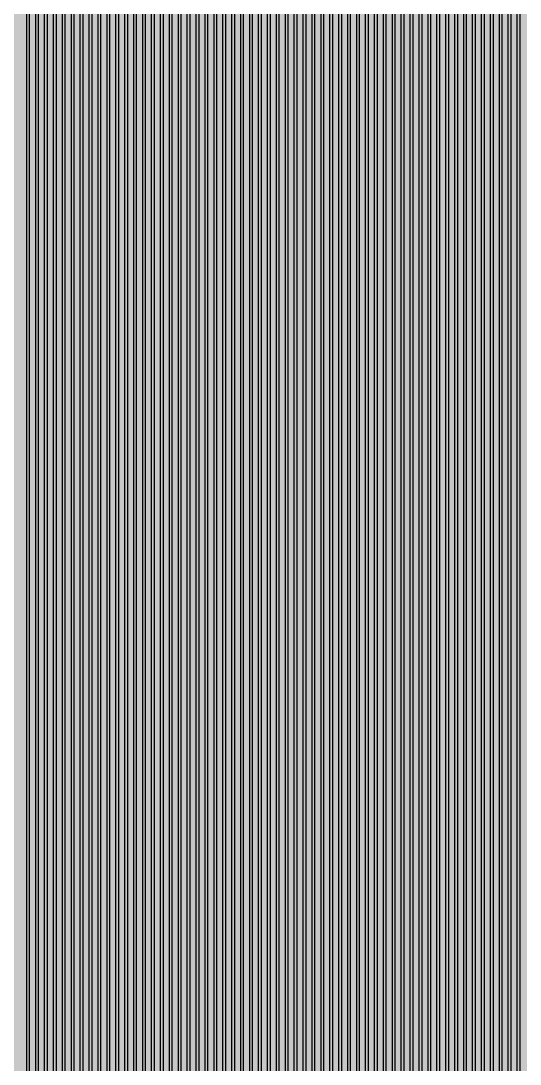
# Model space of a CAD drawing. Header units: metres. Extents: x -7231 to 10969, y -37556 to 1873.
# Drawn here: x 3400 to 3792, y -3039 to -2220 of the extents above; entities that cross this region are included whole.
import ezdxf

# ---------------------------------------------------------------- set-up
doc = ezdxf.new("R2010")
doc.units = ezdxf.units.M
doc.layers.add('Metal1', color=4, linetype='CONTINUOUS')
doc.layers.add('Polyimide', color=7, linetype='CONTINUOUS')

msp = doc.modelspace()

# ---------------------------------------------------------------- hatches: boundary and pattern name
at = {"layer": 'Polyimide'}
msp.add_hatch(color=7, dxfattribs=at).paths.add_polyline_path([(4065.69, -468), (4066.67, -501.99), (4068.51, -535.99), (4071.41, -569.99), (4075.54, -603.99), (4081.04, -637.99), (4088.01, -671.99), (4096.52, -705.98), (4106.62, -739.98), (4118.33, -773.98), (4131.63, -807.98), (4146.49, -841.98), (4162.87, -875.98), (4180.68, -909.97), (4199.83, -943.97), (4220.22, -977.97), (4241.73, -1011.97), (4264.21, -1045.97), (4287.52, -1079.96), (4311.51, -1113.96), (4336.01, -1147.96), (4360.86, -1181.96), (4385.88, -1215.96), (4410.89, -1249.96), (4435.74, -1283.95), (4460.24, -1317.95), (4484.23, -1351.95), (4507.54, -1385.95), (4530.02, -1419.95), (4551.53, -1453.94), (4571.92, -1487.94), (4591.07, -1521.94), (4608.88, -1555.94), (4625.26, -1589.94), (4640.12, -1623.94), (4653.42, -1657.93), (4665.13, -1691.93), (4675.23, -1725.93), (4683.74, -1759.93), (4690.71, -1793.93), (4696.21, -1827.93), (4700.34, -1861.92), (4703.24, -1895.92), (4705.08, -1929.92), (4706.06, -1963.92), (4706.44, -1997.92), (4706.5, -2031.91), (4706.5, -4793.02), (4709.95, -4838.39), (4720.22, -4882.71), (4737.08, -4924.98), (4760.13, -4964.2), (4788.85, -4999.49), (4822.58, -5030.03), (4860.53, -5055.12), (4901.85, -5074.18), (4901.85, -5074.18), (4970.68, -5105.23), (5034.7, -5145.26), (5092.76, -5193.54), (5143.8, -5249.19), (5186.89, -5311.2), (5221.24, -5378.44), (5246.23, -5449.69), (5261.41, -5523.66), (5266.5, -5599), (5261.41, -5674.34), (5246.23, -5748.31), (5221.24, -5819.56), (5186.89, -5886.8), (5143.8, -5948.81), (5092.76, -6004.46), (5034.7, -6052.74), (4970.68, -6092.77), (4901.85, -6123.82), (4860.53, -6142.88), (4822.58, -6167.97), (4788.85, -6198.51), (4760.13, -6233.8), (4737.08, -6273.02), (4720.22, -6315.29), (4709.95, -6359.61), (4706.5, -6404.98), (4706.5, -9221.52), (4709.95, -9266.88), (4720.22, -9311.21), (4737.08, -9353.47), (4760.13, -9392.7), (4788.85, -9427.98), (4822.58, -9458.52), (4860.53, -9483.61), (4901.85, -9502.67), (4970.68, -9533.72), (5034.7, -9573.75), (5092.76, -9622.03), (5143.8, -9677.68), (5186.89, -9739.69), (5221.24, -9806.94), (5246.23, -9878.19), (5261.41, -9952.16), (5266.5, -10027.49), (5261.41, -10102.83), (5246.23, -10176.8), (5221.24, -10248.05), (5186.89, -10315.3), (5143.8, -10377.31), (5092.76, -10432.96), (5034.7, -10481.24), (4970.68, -10521.27), (4901.85, -10552.32), (4860.53, -10571.38), (4822.58, -10596.46), (4788.85, -10627), (4760.13, -10662.29), (4737.08, -10701.52), (4720.22, -10743.78), (4709.95, -10788.1), (4706.5, -10833.47), (4706.5, -13650.01), (4709.95, -13695.38), (4720.22, -13739.7), (4737.08, -13781.96), (4760.13, -13821.19), (4788.85, -13856.48), (4822.58, -13887.02), (4860.53, -13912.11), (4901.85, -13931.17), (4970.68, -13962.22), (5034.7, -14002.25), (5092.76, -14050.53), (5143.8, -14106.18), (5186.89, -14168.19), (5221.24, -14235.43), (5246.23, -14306.68), (5261.41, -14380.65), (5266.5, -14455.99), (5261.41, -14531.33), (5246.23, -14605.29), (5221.24, -14676.55), (5186.89, -14743.79), (5143.8, -14805.8), (5092.76, -14861.45), (5034.7, -14909.73), (4970.68, -14949.76), (4901.85, -14980.81), (4860.53, -14999.87), (4822.58, -15024.96), (4788.85, -15055.5), (4760.13, -15090.79), (4737.08, -15130.01), (4720.22, -15172.27), (4709.95, -15216.6), (4706.5, -15261.97), (4706.5, -15455.99), (4720.95, -15750.04), (4764.14, -16041.26), (4835.68, -16326.84), (4934.86, -16604.04), (5060.74, -16870.18), (5212.09, -17122.7), (5387.47, -17359.17), (5585.18, -17577.31), (5803.32, -17775.02), (6039.79, -17950.4), (6292.31, -18101.75), (6558.45, -18227.63), (6835.65, -18326.81), (7121.23, -18398.34), (7412.45, -18441.54), (7706.5, -18455.99), (9969.01, -18455.99), (10047.42, -18459.84), (10125.08, -18471.36), (10201.23, -18490.44), (10275.15, -18516.89), (10346.12, -18550.45), (10413.46, -18590.81), (10476.52, -18637.58), (10534.69, -18690.3), (10587.41, -18748.47), (10634.18, -18811.53), (10674.54, -18878.87), (10708.11, -18949.84), (10734.56, -19023.76), (10753.63, -19099.92), (10765.15, -19177.58), (10769.01, -19255.99), (10769.01, -20895.8), (10730.24, -20951.41), (10694.6, -21009.08), (10662.21, -21068.63), (10633.17, -21129.89), (10607.55, -21192.66), (10585.45, -21256.74), (10566.93, -21321.96), (10552.05, -21388.09), (10540.84, -21454.95), (10533.35, -21522.33), (10529.6, -21590.02), (10529.6, -21657.81), (10533.35, -21725.5), (10540.84, -21792.87), (10552.05, -21859.73), (10566.93, -21925.87), (10585.45, -21991.08), (10607.55, -22055.17), (10633.17, -22117.94), (10662.21, -22179.19), (10694.6, -22238.74), (10730.24, -22296.41), (10769.01, -22352.03), (10769.01, -32454.24), (10728.74, -32510.49), (10691.72, -32568.92), (10658.05, -32629.35), (10627.85, -32691.58), (10601.2, -32755.42), (10578.21, -32820.67), (10558.93, -32887.1), (10543.44, -32954.52), (10531.77, -33022.71), (10523.97, -33091.44), (10520.07, -33160.51), (10520.07, -33229.69), (10523.97, -33298.75), (10531.77, -33367.49), (10543.44, -33435.67), (10558.93, -33503.09), (10578.21, -33569.53), (10601.2, -33634.77), (10627.85, -33698.61), (10658.05, -33760.85), (10691.72, -33821.28), (10728.74, -33879.71), (10769.01, -33935.96), (10769.01, -36556), (10765.15, -36634.41), (10753.63, -36712.07), (10734.56, -36788.23), (10708.11, -36862.15), (10674.54, -36933.12), (10634.18, -37000.46), (10587.41, -37063.51), (10534.69, -37121.69), (10476.52, -37174.41), (10413.46, -37221.18), (10346.12, -37261.54), (10275.15, -37295.1), (10201.23, -37321.55), (10125.08, -37340.63), (10047.42, -37352.15), (9969.01, -37356), (-6231.01, -37356), (-6309.42, -37352.15), (-6387.08, -37340.63), (-6463.23, -37321.55), (-6537.15, -37295.1), (-6608.12, -37261.54), (-6675.46, -37221.18), (-6738.52, -37174.41), (-6796.69, -37121.69), (-6849.41, -37063.51), (-6896.18, -37000.46), (-6936.54, -36933.12), (-6970.11, -36862.15), (-6996.56, -36788.23), (-7015.63, -36712.07), (-7027.15, -36634.41), (-7031.01, -36556), (-7031.01, -33936), (-6990.74, -33879.75), (-6953.7, -33821.31), (-6920.03, -33760.88), (-6889.82, -33698.64), (-6863.18, -33634.8), (-6840.18, -33569.55), (-6820.9, -33503.11), (-6805.4, -33435.69), (-6793.74, -33367.49), (-6785.94, -33298.75), (-6782.03, -33229.68), (-6782.03, -33160.5), (-6785.94, -33091.43), (-6793.74, -33022.69), (-6805.4, -32954.5), (-6820.9, -32887.07), (-6840.18, -32820.63), (-6863.18, -32755.39), (-6889.82, -32691.54), (-6920.03, -32629.3), (-6953.7, -32568.87), (-6990.74, -32510.43), (-7031.01, -32454.18), (-7031.01, -22364.83), (-6990.74, -22308.58), (-6953.7, -22250.14), (-6920.03, -22189.71), (-6889.82, -22127.47), (-6863.18, -22063.62), (-6840.18, -21998.38), (-6820.9, -21931.94), (-6805.4, -21864.51), (-6793.74, -21796.32), (-6785.94, -21727.58), (-6782.03, -21658.51), (-6782.03, -21589.33), (-6785.94, -21520.26), (-6793.74, -21451.52), (-6805.4, -21383.32), (-6820.9, -21315.9), (-6840.18, -21249.46), (-6863.18, -21184.21), (-6889.82, -21120.37), (-6920.03, -21058.13), (-6953.7, -20997.7), (-6990.74, -20939.26), (-7031.01, -20883.01), (-7031.01, -19255.99), (-7027.15, -19177.58), (-7015.63, -19099.92), (-6996.56, -19023.76), (-6970.11, -18949.84), (-6936.54, -18878.87), (-6896.18, -18811.53), (-6849.41, -18748.47), (-6796.69, -18690.3), (-6738.52, -18637.58), (-6675.46, -18590.81), (-6608.12, -18550.45), (-6537.15, -18516.89), (-6463.23, -18490.44), (-6387.08, -18471.36), (-6309.42, -18459.84), (-6231.01, -18455.99), (-3968.5, -18455.99), (-3674.45, -18441.54), (-3383.23, -18398.34), (-3097.65, -18326.81), (-2820.45, -18227.63), (-2554.31, -18101.75), (-2301.79, -17950.4), (-2065.32, -17775.02), (-1847.18, -17577.31), (-1649.47, -17359.17), (-1474.09, -17122.7), (-1322.74, -16870.18), (-1196.86, -16604.04), (-1097.68, -16326.84), (-1026.14, -16041.26), (-982.95, -15750.04), (-968.5, -15455.99), (-968.5, -15261.97), (-971.95, -15216.6), (-982.22, -15172.27), (-999.08, -15130.01), (-1022.13, -15090.79), (-1050.85, -15055.5), (-1084.58, -15024.96), (-1122.53, -14999.87), (-1163.85, -14980.81), (-1232.68, -14949.76), (-1296.7, -14909.73), (-1354.76, -14861.45), (-1405.8, -14805.8), (-1448.89, -14743.79), (-1483.24, -14676.55), (-1508.23, -14605.29), (-1523.41, -14531.33), (-1528.5, -14455.99), (-1523.41, -14380.65), (-1508.23, -14306.68), (-1483.24, -14235.43), (-1448.89, -14168.19), (-1405.8, -14106.18), (-1354.76, -14050.53), (-1296.7, -14002.25), (-1232.68, -13962.22), (-1163.85, -13931.17), (-1122.53, -13912.11), (-1084.58, -13887.02), (-1050.85, -13856.48), (-1022.13, -13821.19), (-999.08, -13781.96), (-982.22, -13739.7), (-971.95, -13695.38), (-968.5, -13650.01), (-968.5, -12309.64), (-971.95, -12264.27), (-982.22, -12219.94), (-999.08, -12177.68), (-1022.13, -12138.46), (-1050.85, -12103.17), (-1084.58, -12072.63), (-1122.53, -12047.54), (-1163.85, -12028.48), (-1232.68, -11997.43), (-1296.7, -11957.4), (-1354.76, -11909.12), (-1405.8, -11853.47), (-1448.89, -11791.46), (-1483.24, -11724.22), (-1508.23, -11652.96), (-1523.41, -11579), (-1528.5, -11503.66), (-1523.41, -11428.32), (-1508.23, -11354.35), (-1483.24, -11283.1), (-1448.89, -11215.86), (-1405.8, -11153.85), (-1354.76, -11098.2), (-1296.7, -11049.92), (-1232.68, -11009.89), (-1163.85, -10978.84), (-1122.53, -10959.78), (-1084.58, -10934.69), (-1050.85, -10904.15), (-1022.13, -10868.86), (-999.08, -10829.63), (-982.22, -10787.37), (-971.95, -10743.05), (-968.5, -10697.68), (-968.5, -9357.31), (-971.95, -9311.94), (-982.22, -9267.62), (-999.08, -9225.35), (-1022.13, -9186.13), (-1050.85, -9150.84), (-1084.58, -9120.3), (-1122.53, -9095.21), (-1163.85, -9076.15), (-1163.85, -9076.15), (-1232.68, -9045.1), (-1296.7, -9005.07), (-1354.76, -8956.79), (-1405.8, -8901.14), (-1448.89, -8839.13), (-1483.24, -8771.89), (-1508.23, -8700.64), (-1523.41, -8626.67), (-1528.5, -8551.33), (-1523.41, -8475.99), (-1508.23, -8402.02), (-1483.24, -8330.77), (-1448.89, -8263.53), (-1405.8, -8201.52), (-1354.76, -8145.87), (-1296.7, -8097.59), (-1232.68, -8057.56), (-1163.85, -8026.51), (-1163.85, -8026.51), (-1122.53, -8007.45), (-1084.58, -7982.36), (-1050.85, -7951.82), (-1022.13, -7916.53), (-999.08, -7877.31), (-982.22, -7835.04), (-971.95, -7790.72), (-968.5, -7745.35), (-968.5, -6404.98), (-971.95, -6359.61), (-982.22, -6315.29), (-999.08, -6273.02), (-1022.13, -6233.8), (-1050.85, -6198.51), (-1084.58, -6167.97), (-1122.53, -6142.88), (-1163.85, -6123.82), (-1163.85, -6123.82), (-1232.68, -6092.77), (-1296.7, -6052.74), (-1354.76, -6004.46), (-1405.8, -5948.81), (-1448.89, -5886.8), (-1483.24, -5819.56), (-1508.23, -5748.31), (-1523.41, -5674.34), (-1528.5, -5599), (-1523.41, -5523.66), (-1508.23, -5449.69), (-1483.24, -5378.44), (-1448.89, -5311.2), (-1405.8, -5249.19), (-1354.76, -5193.54), (-1296.7, -5145.26), (-1232.68, -5105.23), (-1163.85, -5074.18), (-1163.85, -5074.18), (-1122.53, -5055.12), (-1084.58, -5030.03), (-1050.85, -4999.49), (-1022.13, -4964.2), (-999.08, -4924.98), (-982.22, -4882.71), (-971.95, -4838.39), (-968.5, -4793.02), (-968.5, -2031.91), (-968.44, -1997.92), (-968.06, -1963.92), (-967.05, -1929.92), (-965.18, -1895.92), (-962.22, -1861.92), (-958.01, -1827.93), (-952.41, -1793.93), (-945.31, -1759.93), (-936.64, -1725.93), (-926.35, -1691.93), (-914.43, -1657.93), (-900.88, -1623.94), (-885.74, -1589.94), (-869.05, -1555.94), (-850.91, -1521.94), (-831.4, -1487.94), (-810.63, -1453.94), (-788.72, -1419.95), (-765.82, -1385.95), (-742.07, -1351.95), (-717.63, -1317.95), (-692.67, -1283.95), (-667.36, -1249.96), (-641.88, -1215.96), (-616.39, -1181.96), (-591.08, -1147.96), (-566.12, -1113.96), (-541.68, -1079.96), (-517.93, -1045.97), (-495.03, -1011.97), (-473.12, -977.97), (-452.35, -943.97), (-432.84, -909.97), (-414.7, -875.98), (-398.01, -841.98), (-382.87, -807.98), (-369.32, -773.98), (-357.4, -739.98), (-347.11, -705.98), (-338.44, -671.99), (-331.34, -637.99), (-325.74, -603.99), (-321.53, -569.99), (-318.57, -535.99), (-316.7, -501.99), (-315.69, -468), (-315.31, -434), (-315.25, -400), (-315.25, 401), (-315.25, 451), (-315.25, 1644), (-270.25, 1644), (-270.03, 1637.13), (-269.35, 1630.29), (-268.23, 1623.52), (-266.67, 1616.82), (-264.68, 1610.25), (-262.26, 1603.82), (-259.42, 1597.56), (-256.18, 1591.5), (-252.55, 1585.67), (-248.55, 1580.08), (-244.19, 1574.77), (-239.5, 1569.75), (-234.48, 1565.06), (-229.17, 1560.7), (-223.58, 1556.7), (-217.75, 1553.07), (-211.69, 1549.83), (-205.43, 1546.99), (-199, 1544.57), (-192.43, 1542.58), (-185.73, 1541.02), (-178.96, 1539.9), (-172.12, 1539.22), (-165.25, 1539), (-158.38, 1539.22), (-151.54, 1539.9), (-144.77, 1541.02), (-138.07, 1542.58), (-131.5, 1544.57), (-125.07, 1546.99), (-118.81, 1549.83), (-112.75, 1553.07), (-106.92, 1556.7), (-101.33, 1560.7), (-96.02, 1565.06), (-91, 1569.75), (-86.31, 1574.77), (-81.95, 1580.08), (-77.95, 1585.67), (-74.32, 1591.5), (-71.08, 1597.56), (-68.24, 1603.82), (-65.82, 1610.25), (-63.83, 1616.82), (-62.27, 1623.52), (-61.15, 1630.29), (-60.47, 1637.13), (-60.25, 1644), (1853, 1644), (1853, 1573), (3815.25, 1573), (3815.46, 1579.54), (3816.11, 1586.05), (3817.17, 1592.51), (3818.66, 1598.88), (3820.56, 1605.14), (3822.86, 1611.27), (3825.56, 1617.23), (3828.65, 1623), (3832.1, 1628.56), (3835.91, 1633.88), (3840.07, 1638.93), (3844.54, 1643.71), (3849.32, 1648.18), (3854.37, 1652.34), (3859.69, 1656.15), (3865.25, 1659.6), (3871.02, 1662.69), (3876.98, 1665.39), (3883.11, 1667.69), (3889.37, 1669.59), (3895.74, 1671.08), (3902.2, 1672.14), (3908.71, 1672.79), (3915.25, 1673), (3921.79, 1672.79), (3928.3, 1672.14), (3934.76, 1671.08), (3941.13, 1669.59), (3947.39, 1667.69), (3953.52, 1665.39), (3959.48, 1662.69), (3965.25, 1659.6), (3970.81, 1656.15), (3976.13, 1652.34), (3981.18, 1648.18), (3985.96, 1643.71), (3990.43, 1638.93), (3994.59, 1633.88), (3998.4, 1628.56), (4001.85, 1623), (4004.94, 1617.23), (4007.64, 1611.27), (4009.94, 1605.14), (4011.84, 1598.88), (4013.33, 1592.51), (4014.39, 1586.05), (4015.04, 1579.54), (4015.25, 1573), (4065.25, 1573), (4065.25, 451), (4065.25, 401), (4065.25, -400), (4065.31, -434), (4065.69, -468)])

# ---------------------------------------------------------------- linework, layer by layer
at = {"layer": 'Metal1'}
for points in [[(3404.5, -16631.91), (3404.5, -2032.12), (3385.95, -1988.29), (3367.32, -1944.27), (3348.69, -1900.25), (3330.06, -1856.23), (3311.44, -1812.21), (3292.81, -1768.19), (3274.21, -1724.17), (3256.06, -1680.14), (3238.46, -1636.11), (3221.41, -1592.08), (3204.88, -1548.05), (3188.89, -1504.02), (3173.41, -1459.99), (3158.45, -1415.96), (3143.99, -1371.94)], [(3145.89, -1371.32), (3160.34, -1415.33), (3175.3, -1459.34), (3190.77, -1503.35), (3206.76, -1547.36), (3223.28, -1591.37), (3240.33, -1635.38), (3257.92, -1679.39), (3276.06, -1723.4), (3294.65, -1767.41), (3313.28, -1811.43), (3331.91, -1855.45), (3350.54, -1899.47), (3369.16, -1943.49), (3387.79, -1987.51), (3406.5, -2031.71), (3406.5, -16631.91)], [(3411.5, -16631.91), (3411.5, -2032.12), (3392.86, -1988.29), (3374.13, -1944.27), (3355.41, -1900.25), (3336.68, -1856.23), (3317.96, -1812.21), (3299.23, -1768.19), (3280.54, -1724.17), (3262.3, -1680.14), (3244.61, -1636.11), (3227.46, -1592.08), (3210.86, -1548.05), (3194.78, -1504.02), (3179.22, -1460), (3164.18, -1415.97), (3149.65, -1371.94)], [(3151.55, -1371.32), (3166.08, -1415.33), (3181.11, -1459.34), (3196.66, -1503.35), (3212.73, -1547.36), (3229.33, -1591.37), (3246.47, -1635.38), (3264.15, -1679.38), (3282.39, -1723.39), (3301.07, -1767.41), (3319.8, -1811.43), (3338.52, -1855.45), (3357.25, -1899.47), (3375.97, -1943.49), (3394.7, -1987.5), (3413.5, -2031.71), (3413.5, -16631.91)], [(3418.5, -16631.91), (3418.5, -2032.12), (3399.76, -1988.29), (3380.94, -1944.27), (3362.12, -1900.25), (3343.3, -1856.23), (3324.48, -1812.21), (3305.66, -1768.19), (3286.87, -1724.17), (3268.54, -1680.14), (3250.76, -1636.11), (3233.52, -1592.08), (3216.83, -1548.05), (3200.67, -1504.03), (3185.03, -1460), (3169.91, -1415.97), (3155.31, -1371.94)], [(3157.21, -1371.32), (3171.81, -1415.33), (3186.92, -1459.34), (3202.55, -1503.35), (3218.7, -1547.36), (3235.39, -1591.36), (3252.61, -1635.37), (3270.39, -1679.38), (3288.72, -1723.39), (3307.5, -1767.41), (3326.32, -1811.43), (3345.14, -1855.45), (3363.96, -1899.46), (3382.78, -1943.48), (3401.6, -1987.5), (3420.5, -2031.71), (3420.5, -16631.91)], [(3425.5, -16631.91), (3425.5, -2032.12), (3406.67, -1988.29), (3387.75, -1944.27), (3368.83, -1900.25), (3349.92, -1856.23), (3331, -1812.21), (3312.08, -1768.19), (3293.2, -1724.17), (3274.77, -1680.14), (3256.9, -1636.11), (3239.58, -1592.09), (3222.8, -1548.06), (3206.56, -1504.03), (3190.84, -1460), (3175.65, -1415.97), (3160.97, -1371.94)], [(3162.87, -1371.32), (3177.54, -1415.33), (3192.73, -1459.34), (3208.44, -1503.34), (3224.67, -1547.35), (3241.45, -1591.36), (3258.76, -1635.37), (3276.62, -1679.38), (3295.05, -1723.39), (3313.92, -1767.41), (3332.84, -1811.42), (3351.75, -1855.44), (3370.67, -1899.46), (3389.59, -1943.48), (3408.5, -1987.5), (3427.5, -2031.71), (3427.5, -16631.91)], [(3432.5, -16631.91), (3432.5, -2032.12), (3413.57, -1988.29), (3394.56, -1944.27), (3375.55, -1900.25), (3356.53, -1856.23), (3337.52, -1812.22), (3318.51, -1768.2), (3299.53, -1724.17), (3281.01, -1680.15), (3263.05, -1636.12), (3245.64, -1592.09), (3228.78, -1548.06), (3212.45, -1504.03), (3196.65, -1460), (3181.38, -1415.97), (3166.63, -1371.94)], [(3168.52, -1371.32), (3183.27, -1415.33), (3198.54, -1459.33), (3214.33, -1503.34), (3230.65, -1547.35), (3247.5, -1591.36), (3264.9, -1635.37), (3282.86, -1679.38), (3301.37, -1723.39), (3320.35, -1767.4), (3339.36, -1811.42), (3358.37, -1855.44), (3377.38, -1899.46), (3396.39, -1943.48), (3415.41, -1987.5), (3434.5, -2031.71), (3434.5, -16631.91)], [(3439.5, -16631.91), (3439.5, -2032.12), (3420.47, -1988.29), (3401.37, -1944.27), (3382.26, -1900.26), (3363.15, -1856.24), (3344.04, -1812.22), (3324.93, -1768.2), (3305.86, -1724.17), (3287.25, -1680.15), (3269.19, -1636.12), (3251.7, -1592.09), (3234.75, -1548.06), (3218.34, -1504.03), (3202.46, -1460), (3187.12, -1415.97), (3172.28, -1371.94)], [(3174.18, -1371.31), (3189.01, -1415.32), (3204.35, -1459.33), (3220.22, -1503.34), (3236.62, -1547.35), (3253.56, -1591.36), (3271.05, -1635.37), (3289.09, -1679.38), (3307.7, -1723.39), (3326.77, -1767.4), (3345.88, -1811.42), (3364.99, -1855.44), (3384.09, -1899.46), (3403.2, -1943.48), (3422.31, -1987.5), (3441.5, -2031.71), (3441.5, -16631.91)], [(3446.5, -16631.91), (3446.5, -2032.12), (3427.38, -1988.3), (3408.18, -1944.28), (3388.97, -1900.26), (3369.77, -1856.24), (3350.56, -1812.22), (3331.36, -1768.2), (3312.19, -1724.18), (3293.48, -1680.15), (3275.34, -1636.12), (3257.75, -1592.09), (3240.72, -1548.06), (3224.23, -1504.03), (3208.28, -1460), (3192.85, -1415.97), (3177.94, -1371.94)], [(3179.84, -1371.31), (3194.74, -1415.32), (3210.16, -1459.33), (3226.11, -1503.34), (3242.59, -1547.35), (3259.62, -1591.36), (3277.19, -1635.37), (3295.33, -1679.38), (3314.03, -1723.39), (3333.19, -1767.4), (3352.4, -1811.42), (3371.6, -1855.44), (3390.81, -1899.46), (3410.01, -1943.48), (3429.21, -1987.5), (3448.5, -2031.71), (3448.5, -16631.91)], [(3453.5, -16631.91), (3453.5, -2032.12), (3434.28, -1988.3), (3414.98, -1944.28), (3395.69, -1900.26), (3376.39, -1856.24), (3357.09, -1812.22), (3337.79, -1768.2), (3318.52, -1724.18), (3299.72, -1680.15), (3281.49, -1636.12), (3263.81, -1592.09), (3246.69, -1548.06), (3230.12, -1504.03), (3214.09, -1460), (3198.58, -1415.98), (3183.6, -1371.95)], [(3185.5, -1371.31), (3200.47, -1415.32), (3215.97, -1459.33), (3232, -1503.34), (3248.56, -1547.35), (3265.67, -1591.36), (3283.34, -1635.37), (3301.56, -1679.37), (3320.36, -1723.38), (3339.62, -1767.4), (3358.92, -1811.42), (3378.22, -1855.44), (3397.52, -1899.46), (3416.82, -1943.48), (3436.12, -1987.49), (3455.5, -2031.71), (3455.5, -16631.91)], [(3460.5, -16631.91), (3460.5, -2032.13), (3441.19, -1988.3), (3421.79, -1944.28), (3402.4, -1900.26), (3383, -1856.24), (3363.61, -1812.22), (3344.21, -1768.2), (3324.85, -1724.18), (3305.96, -1680.15), (3287.63, -1636.12), (3269.87, -1592.09), (3252.67, -1548.06), (3236.01, -1504.03), (3219.9, -1460.01), (3204.32, -1415.98), (3189.26, -1371.95)], [(3191.16, -1371.31), (3206.21, -1415.32), (3221.78, -1459.33), (3237.89, -1503.34), (3254.53, -1547.35), (3271.73, -1591.36), (3289.48, -1635.36), (3307.8, -1679.37), (3326.69, -1723.38), (3346.04, -1767.4), (3365.44, -1811.42), (3384.83, -1855.44), (3404.23, -1899.45), (3423.62, -1943.47), (3443.02, -1987.49), (3462.5, -2031.7), (3462.5, -16631.91)], [(3467.5, -16631.91), (3467.5, -2032.13), (3448.09, -1988.3), (3428.6, -1944.28), (3409.11, -1900.26), (3389.62, -1856.24), (3370.13, -1812.22), (3350.64, -1768.2), (3331.18, -1724.18), (3312.19, -1680.15), (3293.78, -1636.12), (3275.93, -1592.09), (3258.64, -1548.07), (3241.9, -1504.04), (3225.71, -1460.01), (3210.05, -1415.98), (3194.92, -1371.95)], [(3196.82, -1371.31), (3211.94, -1415.32), (3227.59, -1459.33), (3243.78, -1503.34), (3260.51, -1547.34), (3277.79, -1591.35), (3295.63, -1635.36), (3314.03, -1679.37), (3333.02, -1723.38), (3352.47, -1767.4), (3371.96, -1811.41), (3391.45, -1855.43), (3410.94, -1899.45), (3430.43, -1943.47), (3449.92, -1987.49), (3469.5, -2031.7), (3469.5, -16631.91)], [(3474.5, -16631.91), (3474.5, -2032.13), (3455.06, -1988.3), (3435.53, -1944.28), (3416, -1900.26), (3396.47, -1856.24), (3376.94, -1812.22), (3357.41, -1768.21), (3337.91, -1724.18), (3318.89, -1680.15), (3300.44, -1636.12), (3282.55, -1592.1), (3265.23, -1548.07), (3248.46, -1504.04), (3232.23, -1460.01), (3216.54, -1415.98), (3201.39, -1371.95)], [(3203.28, -1371.31), (3218.43, -1415.32), (3234.11, -1459.33), (3250.33, -1503.34), (3267.09, -1547.34), (3284.41, -1591.35), (3302.28, -1635.36), (3320.73, -1679.37), (3339.75, -1723.38), (3359.24, -1767.4), (3378.76, -1811.41), (3398.29, -1855.43), (3417.82, -1899.45), (3437.35, -1943.47), (3456.88, -1987.49), (3476.5, -2031.7), (3476.5, -16631.91)], [(3481.5, -16631.91), (3481.5, -2032.13), (3462.21, -1988.3), (3442.83, -1944.28), (3423.46, -1900.26), (3404.08, -1856.24), (3384.7, -1812.22), (3365.33, -1768.2), (3345.99, -1724.18), (3327.11, -1680.15), (3308.8, -1636.12), (3291.06, -1592.09), (3273.87, -1548.06), (3257.23, -1504.03), (3241.14, -1460.01), (3225.57, -1415.98), (3210.53, -1371.95)], [(3212.43, -1371.31), (3227.46, -1415.32), (3243.02, -1459.33), (3259.11, -1503.34), (3275.74, -1547.35), (3292.92, -1591.36), (3310.65, -1635.36), (3328.95, -1679.37), (3347.82, -1723.38), (3367.16, -1767.4), (3386.53, -1811.42), (3405.91, -1855.44), (3425.29, -1899.45), (3444.66, -1943.47), (3464.04, -1987.49), (3483.5, -2031.7), (3483.5, -16631.91)], [(3488.5, -16631.91), (3488.5, -2032.13), (3469.11, -1988.3), (3449.64, -1944.28), (3430.17, -1900.26), (3410.7, -1856.24), (3391.22, -1812.22), (3371.75, -1768.2), (3352.32, -1724.18), (3333.34, -1680.15), (3314.95, -1636.12), (3297.12, -1592.09), (3279.85, -1548.07), (3263.12, -1504.04), (3246.95, -1460.01), (3231.3, -1415.98), (3216.19, -1371.95)], [(3218.09, -1371.31), (3233.19, -1415.32), (3248.83, -1459.33), (3265, -1503.34), (3281.71, -1547.34), (3298.97, -1591.35), (3316.8, -1635.36), (3335.19, -1679.37), (3354.15, -1723.38), (3373.58, -1767.4), (3393.05, -1811.41), (3412.53, -1855.43), (3432, -1899.45), (3451.47, -1943.47), (3470.94, -1987.49), (3490.5, -2031.7), (3490.5, -16631.91)], [(3495.5, -16631.91), (3495.5, -2032.13), (3476.02, -1988.3), (3456.45, -1944.28), (3436.88, -1900.26), (3417.31, -1856.24), (3397.75, -1812.23), (3378.18, -1768.21), (3358.65, -1724.18), (3339.58, -1680.15), (3321.09, -1636.13), (3303.18, -1592.1), (3285.82, -1548.07), (3269.01, -1504.04), (3252.76, -1460.01), (3237.04, -1415.98), (3221.85, -1371.95)], [(3223.74, -1371.31), (3238.92, -1415.32), (3254.64, -1459.33), (3270.89, -1503.33), (3287.68, -1547.34), (3305.03, -1591.35), (3322.94, -1635.36), (3341.42, -1679.37), (3360.48, -1723.38), (3380, -1767.39), (3399.57, -1811.41), (3419.14, -1855.43), (3438.71, -1899.45), (3458.28, -1943.47), (3477.85, -1987.49), (3497.5, -2031.7), (3497.5, -16631.91)], [(3502.5, -16631.91), (3502.5, -2032.13), (3482.92, -1988.3), (3463.26, -1944.28), (3443.59, -1900.27), (3423.93, -1856.25), (3404.27, -1812.23), (3384.6, -1768.21), (3364.98, -1724.18), (3345.82, -1680.16), (3327.24, -1636.13), (3309.23, -1592.1), (3291.79, -1548.07), (3274.91, -1504.04), (3258.57, -1460.01), (3242.77, -1415.98), (3227.51, -1371.95)], [(3229.4, -1371.31), (3244.66, -1415.32), (3260.45, -1459.32), (3276.78, -1503.33), (3293.65, -1547.34), (3311.09, -1591.35), (3329.09, -1635.36), (3347.66, -1679.37), (3366.81, -1723.38), (3386.43, -1767.39), (3406.09, -1811.41), (3425.76, -1855.43), (3445.42, -1899.45), (3465.08, -1943.47), (3484.75, -1987.49), (3504.5, -2031.7), (3504.5, -16631.91)], [(3509.5, -16631.91), (3509.5, -2032.13), (3489.83, -1988.31), (3470.07, -1944.29), (3450.31, -1900.27), (3430.55, -1856.25), (3410.79, -1812.23), (3391.03, -1768.21), (3371.31, -1724.19), (3352.05, -1680.16), (3333.38, -1636.13), (3315.29, -1592.1), (3297.76, -1548.07), (3280.8, -1504.04), (3264.38, -1460.01), (3248.51, -1415.98), (3233.17, -1371.95)], [(3235.06, -1371.3), (3250.39, -1415.31), (3266.26, -1459.32), (3282.67, -1503.33), (3299.63, -1547.34), (3317.15, -1591.35), (3335.23, -1635.36), (3353.89, -1679.37), (3373.13, -1723.38), (3392.85, -1767.39), (3412.61, -1811.41), (3432.37, -1855.43), (3452.13, -1899.45), (3471.89, -1943.47), (3491.65, -1987.49), (3511.5, -2031.7), (3511.5, -16631.91)], [(3516.5, -16631.91), (3516.5, -2032.13), (3496.73, -1988.31), (3476.88, -1944.29), (3457.02, -1900.27), (3437.17, -1856.25), (3417.31, -1812.23), (3397.45, -1768.21), (3377.64, -1724.19), (3358.29, -1680.16), (3339.53, -1636.13), (3321.35, -1592.1), (3303.74, -1548.07), (3286.69, -1504.04), (3270.19, -1460.01), (3254.24, -1415.98), (3238.83, -1371.95)], [(3240.72, -1371.3), (3256.12, -1415.31), (3272.07, -1459.32), (3288.56, -1503.33), (3305.6, -1547.34), (3323.2, -1591.35), (3341.37, -1635.36), (3360.13, -1679.37), (3379.46, -1723.37), (3399.28, -1767.39), (3419.13, -1811.41), (3438.99, -1855.43), (3458.84, -1899.45), (3478.7, -1943.47), (3498.56, -1987.48), (3518.5, -2031.7), (3518.5, -16631.91)], [(3523.5, -16631.91), (3523.5, -2032.13), (3503.64, -1988.31), (3483.69, -1944.29), (3463.73, -1900.27), (3443.78, -1856.25), (3423.83, -1812.23), (3403.88, -1768.21), (3383.97, -1724.19), (3364.53, -1680.16), (3345.68, -1636.13), (3327.41, -1592.1), (3309.71, -1548.07), (3292.58, -1504.04), (3276, -1460.01), (3259.97, -1415.98), (3244.49, -1371.96)], [(3246.38, -1371.3), (3261.86, -1415.31), (3277.88, -1459.32), (3294.44, -1503.33), (3311.57, -1547.34), (3329.26, -1591.35), (3347.52, -1635.35), (3366.36, -1679.36), (3385.79, -1723.37), (3405.7, -1767.39), (3425.65, -1811.41), (3445.6, -1855.43), (3465.56, -1899.44), (3485.51, -1943.46), (3505.46, -1987.48), (3525.5, -2031.7), (3525.5, -16631.91)], [(3530.5, -16631.91), (3530.5, -2032.13), (3510.54, -1988.31), (3490.49, -1944.29), (3470.45, -1900.27), (3450.4, -1856.25), (3430.35, -1812.23), (3410.3, -1768.21), (3390.3, -1724.19), (3370.76, -1680.16), (3351.82, -1636.13), (3333.46, -1592.1), (3315.68, -1548.07), (3298.47, -1504.05), (3281.81, -1460.02), (3265.71, -1415.99), (3250.15, -1371.96)], [(3252.04, -1371.3), (3267.59, -1415.31), (3283.69, -1459.32), (3300.33, -1503.33), (3317.54, -1547.34), (3335.32, -1591.34), (3353.66, -1635.35), (3372.6, -1679.36), (3392.12, -1723.37), (3412.12, -1767.39), (3432.17, -1811.4), (3452.22, -1855.42), (3472.27, -1899.44), (3492.31, -1943.46), (3512.36, -1987.48), (3532.5, -2031.7), (3532.5, -16631.91)], [(3537.5, -16631.91), (3537.5, -2032.13), (3517.45, -1988.31), (3497.3, -1944.29), (3477.16, -1900.27), (3457.02, -1856.25), (3436.87, -1812.24), (3416.73, -1768.22), (3396.63, -1724.19), (3377, -1680.16), (3357.97, -1636.13), (3339.52, -1592.11), (3321.66, -1548.08), (3304.36, -1504.05), (3287.62, -1460.02), (3271.44, -1415.99), (3255.81, -1371.96)], [(3257.7, -1371.3), (3273.32, -1415.31), (3289.5, -1459.32), (3306.22, -1503.33), (3323.51, -1547.33), (3341.37, -1591.34), (3359.81, -1635.35), (3378.83, -1679.36), (3398.45, -1723.37), (3418.55, -1767.38), (3438.69, -1811.4), (3458.84, -1855.42), (3478.98, -1899.44), (3499.12, -1943.46), (3519.27, -1987.48), (3539.5, -2031.7), (3539.5, -16631.91)], [(3544.5, -16631.91), (3544.5, -2032.13), (3524.35, -1988.31), (3504.11, -1944.29), (3483.87, -1900.28), (3463.63, -1856.26), (3443.39, -1812.24), (3423.16, -1768.22), (3402.95, -1724.19), (3383.24, -1680.17), (3364.11, -1636.14), (3345.58, -1592.11), (3327.63, -1548.08), (3310.25, -1504.05), (3293.43, -1460.02), (3277.17, -1415.99), (3261.47, -1371.96)], [(3263.35, -1371.3), (3279.05, -1415.31), (3295.31, -1459.32), (3312.11, -1503.32), (3329.48, -1547.33), (3347.43, -1591.34), (3365.95, -1635.35), (3385.07, -1679.36), (3404.78, -1723.37), (3424.97, -1767.38), (3445.21, -1811.4), (3465.45, -1855.42), (3485.69, -1899.44), (3505.93, -1943.46), (3526.17, -1987.48), (3546.5, -2031.7), (3546.5, -16631.91)], [(3551.5, -16631.91), (3551.5, -2032.13), (3531.26, -1988.32), (3510.92, -1944.3), (3490.59, -1900.28), (3470.25, -1856.26), (3449.92, -1812.24), (3429.58, -1768.22), (3409.28, -1724.2), (3389.47, -1680.17), (3370.26, -1636.14), (3351.64, -1592.11), (3333.6, -1548.08), (3316.14, -1504.05), (3299.24, -1460.02), (3282.91, -1415.99), (3267.13, -1371.96)], [(3269.01, -1371.3), (3284.79, -1415.31), (3301.12, -1459.31), (3318, -1503.32), (3335.46, -1547.33), (3353.49, -1591.34), (3372.1, -1635.35), (3391.3, -1679.36), (3411.1, -1723.37), (3431.4, -1767.38), (3451.73, -1811.4), (3472.07, -1855.42), (3492.4, -1899.44), (3512.74, -1943.46), (3533.07, -1987.48), (3553.5, -2031.69), (3553.5, -16631.91)], [(3558.5, -16631.91), (3558.5, -2032.14), (3538.16, -1988.32), (3517.73, -1944.3), (3497.3, -1900.28), (3476.87, -1856.26), (3456.44, -1812.24), (3436.01, -1768.22), (3415.61, -1724.2), (3395.71, -1680.17), (3376.41, -1636.14), (3357.7, -1592.11), (3339.57, -1548.08), (3322.03, -1504.05), (3305.06, -1460.02), (3288.64, -1415.99), (3272.79, -1371.96)], [(3274.67, -1371.3), (3290.52, -1415.3), (3306.93, -1459.31), (3323.89, -1503.32), (3341.43, -1547.33), (3359.54, -1591.34), (3378.24, -1635.35), (3397.54, -1679.36), (3417.43, -1723.37), (3437.82, -1767.38), (3458.25, -1811.4), (3478.68, -1855.42), (3499.11, -1899.44), (3519.54, -1943.46), (3539.98, -1987.47), (3560.5, -2031.69), (3560.5, -16631.91)], [(3565.5, -16631.91), (3565.5, -2032.14), (3545.07, -1988.32), (3524.54, -1944.3), (3504.01, -1900.28), (3483.49, -1856.26), (3462.96, -1812.24), (3442.43, -1768.22), (3421.94, -1724.2), (3401.94, -1680.17), (3382.55, -1636.14), (3363.75, -1592.11), (3345.55, -1548.08), (3327.92, -1504.05), (3310.87, -1460.02), (3294.38, -1415.99), (3278.44, -1371.96)], [(3280.33, -1371.29), (3296.25, -1415.3), (3312.74, -1459.31), (3329.78, -1503.32), (3347.4, -1547.33), (3365.6, -1591.34), (3384.39, -1635.35), (3403.77, -1679.35), (3423.76, -1723.36), (3444.24, -1767.38), (3464.77, -1811.4), (3485.3, -1855.42), (3505.83, -1899.43), (3526.35, -1943.45), (3546.88, -1987.47), (3567.5, -2031.69), (3567.5, -16631.91)], [(3572.5, -16631.91), (3572.5, -2032.14), (3552.03, -1988.32), (3531.46, -1944.3), (3510.9, -1900.28), (3490.33, -1856.26), (3469.77, -1812.24), (3449.2, -1768.22), (3428.68, -1724.2), (3408.64, -1680.17), (3389.21, -1636.14), (3370.38, -1592.11), (3352.14, -1548.08), (3334.48, -1504.05), (3317.39, -1460.02), (3300.87, -1415.99), (3284.91, -1371.96)], [(3286.79, -1371.29), (3302.75, -1415.3), (3319.26, -1459.31), (3336.34, -1503.32), (3353.99, -1547.33), (3372.22, -1591.34), (3391.04, -1635.34), (3410.46, -1679.35), (3430.49, -1723.36), (3451.01, -1767.38), (3471.58, -1811.4), (3492.14, -1855.42), (3512.71, -1899.43), (3533.28, -1943.45), (3553.84, -1987.47), (3574.5, -2031.69), (3574.5, -16631.91)], [(3579.5, -16631.91), (3579.5, -2032.14), (3559.18, -1988.32), (3538.77, -1944.3), (3518.36, -1900.28), (3497.95, -1856.26), (3477.53, -1812.24), (3457.12, -1768.22), (3436.75, -1724.2), (3416.86, -1680.17), (3397.58, -1636.14), (3378.89, -1592.11), (3360.78, -1548.08), (3343.25, -1504.05), (3326.29, -1460.02), (3309.9, -1415.99), (3294.05, -1371.96)], [(3295.94, -1371.3), (3311.77, -1415.3), (3328.16, -1459.31), (3345.11, -1503.32), (3362.63, -1547.33), (3380.73, -1591.34), (3399.41, -1635.35), (3418.69, -1679.36), (3438.57, -1723.37), (3458.94, -1767.38), (3479.35, -1811.4), (3499.76, -1855.42), (3520.17, -1899.44), (3540.58, -1943.46), (3561, -1987.47), (3581.5, -2031.69), (3581.5, -16631.91)], [(3586.5, -16631.91), (3586.5, -2032.14), (3566.09, -1988.32), (3545.58, -1944.3), (3525.07, -1900.28), (3504.56, -1856.26), (3484.05, -1812.24), (3463.55, -1768.22), (3443.08, -1724.2), (3423.1, -1680.17), (3403.72, -1636.14), (3384.94, -1592.11), (3366.75, -1548.08), (3349.14, -1504.05), (3332.1, -1460.02), (3315.63, -1415.99), (3299.71, -1371.96)], [(3301.6, -1371.29), (3317.51, -1415.3), (3333.97, -1459.31), (3351, -1503.32), (3368.61, -1547.33), (3386.79, -1591.34), (3405.56, -1635.35), (3424.92, -1679.35), (3444.9, -1723.36), (3465.36, -1767.38), (3485.87, -1811.4), (3506.38, -1855.42), (3526.88, -1899.44), (3547.39, -1943.45), (3567.9, -1987.47), (3588.5, -2031.69), (3588.5, -16631.91)], [(3593.5, -16631.91), (3593.5, -2032.14), (3572.99, -1988.32), (3552.39, -1944.3), (3531.78, -1900.28), (3511.18, -1856.26), (3490.58, -1812.24), (3469.97, -1768.22), (3449.41, -1724.2), (3429.33, -1680.17), (3409.87, -1636.14), (3391, -1592.11), (3372.73, -1548.08), (3355.03, -1504.05), (3337.91, -1460.02), (3321.36, -1415.99), (3305.37, -1371.97)], [(3307.26, -1371.29), (3323.24, -1415.3), (3339.78, -1459.31), (3356.89, -1503.32), (3374.58, -1547.33), (3392.84, -1591.34), (3411.7, -1635.34), (3431.16, -1679.35), (3451.22, -1723.36), (3471.78, -1767.38), (3492.39, -1811.4), (3512.99, -1855.41), (3533.59, -1899.43), (3554.2, -1943.45), (3574.8, -1987.47), (3595.5, -2031.69), (3595.5, -16631.91)], [(3600.5, -16631.91), (3600.5, -2032.14), (3579.9, -1988.32), (3559.2, -1944.3), (3538.5, -1900.28), (3517.8, -1856.26), (3497.1, -1812.24), (3476.4, -1768.23), (3455.74, -1724.2), (3435.57, -1680.17), (3416.01, -1636.14), (3397.06, -1592.11), (3378.7, -1548.08), (3360.92, -1504.06), (3343.73, -1460.03), (3327.1, -1416), (3311.03, -1371.97)], [(3312.91, -1371.29), (3328.97, -1415.3), (3345.59, -1459.31), (3362.78, -1503.32), (3380.55, -1547.33), (3398.9, -1591.33), (3417.85, -1635.34), (3437.39, -1679.35), (3457.55, -1723.36), (3478.21, -1767.38), (3498.91, -1811.39), (3519.61, -1855.41), (3540.31, -1899.43), (3561.01, -1943.45), (3581.71, -1987.47), (3602.5, -2031.69), (3602.5, -16631.91)], [(3607.5, -16631.91), (3607.5, -2032.14), (3586.8, -1988.32), (3566.01, -1944.3), (3545.21, -1900.28), (3524.41, -1856.27), (3503.62, -1812.25), (3482.82, -1768.23), (3462.07, -1724.2), (3441.81, -1680.18), (3422.16, -1636.15), (3403.12, -1592.12), (3384.67, -1548.09), (3366.81, -1504.06), (3349.54, -1460.03), (3332.83, -1416), (3316.69, -1371.97)], [(3318.57, -1371.29), (3334.71, -1415.3), (3351.4, -1459.31), (3368.67, -1503.32), (3386.52, -1547.32), (3404.96, -1591.33), (3423.99, -1635.34), (3443.63, -1679.35), (3463.88, -1723.36), (3484.63, -1767.37), (3505.43, -1811.39), (3526.22, -1855.41), (3547.02, -1899.43), (3567.81, -1943.45), (3588.61, -1987.47), (3609.5, -2031.69), (3609.5, -16631.91)], [(3614.5, -16631.91), (3614.5, -2032.14), (3593.71, -1988.32), (3572.81, -1944.31), (3551.92, -1900.29), (3531.03, -1856.27), (3510.14, -1812.25), (3489.25, -1768.23), (3468.4, -1724.21), (3448.04, -1680.18), (3428.31, -1636.15), (3409.18, -1592.12), (3390.64, -1548.09), (3372.7, -1504.06), (3355.35, -1460.03), (3338.57, -1416), (3322.35, -1371.97)], [(3324.23, -1371.29), (3340.44, -1415.3), (3357.21, -1459.31), (3374.56, -1503.31), (3392.49, -1547.32), (3411.01, -1591.33), (3430.13, -1635.34), (3449.86, -1679.35), (3470.21, -1723.36), (3491.06, -1767.37), (3511.95, -1811.39), (3532.84, -1855.41), (3553.73, -1899.43), (3574.62, -1943.45), (3595.51, -1987.47), (3616.5, -2031.69), (3616.5, -16631.91)], [(3621.5, -16631.91), (3621.5, -2032.14), (3600.61, -1988.33), (3579.62, -1944.31), (3558.64, -1900.29), (3537.65, -1856.27), (3516.66, -1812.25), (3495.67, -1768.23), (3474.73, -1724.21), (3454.28, -1680.18), (3434.45, -1636.15), (3415.23, -1592.12), (3396.62, -1548.09), (3378.6, -1504.06), (3361.16, -1460.03), (3344.3, -1416), (3328.01, -1371.97)], [(3329.89, -1371.29), (3346.17, -1415.3), (3363.02, -1459.3), (3380.45, -1503.31), (3398.46, -1547.32), (3417.07, -1591.33), (3436.28, -1635.34), (3456.1, -1679.35), (3476.54, -1723.36), (3497.48, -1767.37), (3518.47, -1811.39), (3539.45, -1855.41), (3560.44, -1899.43), (3581.43, -1943.45), (3602.42, -1987.47), (3623.5, -2031.69), (3623.5, -16631.91)], [(3628.5, -16631.91), (3628.5, -2032.14), (3607.52, -1988.33), (3586.43, -1944.31), (3565.35, -1900.29), (3544.27, -1856.27), (3523.18, -1812.25), (3502.1, -1768.23), (3481.06, -1724.21), (3460.52, -1680.18), (3440.6, -1636.15), (3421.29, -1592.12), (3402.59, -1548.09), (3384.49, -1504.06), (3366.97, -1460.03), (3350.03, -1416), (3333.67, -1371.97)], [(3335.55, -1371.29), (3351.9, -1415.29), (3368.83, -1459.3), (3386.34, -1503.31), (3404.44, -1547.32), (3423.13, -1591.33), (3442.42, -1635.34), (3462.33, -1679.34), (3482.87, -1723.35), (3503.9, -1767.37), (3524.99, -1811.39), (3546.07, -1855.41), (3567.15, -1899.43), (3588.24, -1943.44), (3609.32, -1987.46), (3630.5, -2031.69), (3630.5, -16631.91)], [(3635.5, -16631.91), (3635.5, -2032.14), (3614.42, -1988.33), (3593.24, -1944.31), (3572.06, -1900.29), (3550.88, -1856.27), (3529.7, -1812.25), (3508.53, -1768.23), (3487.39, -1724.21), (3466.75, -1680.18), (3446.74, -1636.15), (3427.35, -1592.12), (3408.56, -1548.09), (3390.38, -1504.06), (3372.78, -1460.03), (3355.77, -1416), (3339.33, -1371.97)], [(3341.21, -1371.28), (3357.64, -1415.29), (3374.64, -1459.3), (3392.23, -1503.31), (3410.41, -1547.32), (3429.18, -1591.33), (3448.57, -1635.33), (3468.57, -1679.34), (3489.19, -1723.35), (3510.33, -1767.37), (3531.51, -1811.39), (3552.69, -1855.4), (3573.86, -1899.42), (3595.04, -1943.44), (3616.22, -1987.46), (3637.5, -2031.69), (3637.5, -16631.91)], [(3642.5, -16631.91), (3642.5, -2032.14), (3621.32, -1988.33), (3600.05, -1944.31), (3578.78, -1900.29), (3557.5, -1856.27), (3536.23, -1812.25), (3514.95, -1768.24), (3493.72, -1724.21), (3472.99, -1680.18), (3452.89, -1636.15), (3433.41, -1592.12), (3414.54, -1548.09), (3396.27, -1504.06), (3378.59, -1460.03), (3361.5, -1416), (3344.99, -1371.97)], [(3346.87, -1371.28), (3363.37, -1415.29), (3380.45, -1459.3), (3398.12, -1503.31), (3416.38, -1547.32), (3435.24, -1591.32), (3454.71, -1635.33), (3474.8, -1679.34), (3495.52, -1723.35), (3516.75, -1767.37), (3538.03, -1811.38), (3559.3, -1855.4), (3580.58, -1899.42), (3601.85, -1943.44), (3623.13, -1987.46), (3644.5, -2031.69), (3644.5, -16631.91)], [(3649.5, -16631.91), (3649.5, -2032.14), (3628.23, -1988.33), (3606.86, -1944.31), (3585.49, -1900.29), (3564.12, -1856.28), (3542.75, -1812.26), (3521.38, -1768.24), (3500.05, -1724.21), (3479.23, -1680.18), (3459.03, -1636.15), (3439.47, -1592.12), (3420.51, -1548.1), (3402.16, -1504.07), (3384.4, -1460.04), (3367.23, -1416.01), (3350.65, -1371.98)], [(3352.52, -1371.28), (3369.1, -1415.29), (3386.26, -1459.3), (3404.01, -1503.31), (3422.35, -1547.31), (3441.3, -1591.32), (3460.86, -1635.33), (3481.04, -1679.34), (3501.85, -1723.35), (3523.18, -1767.36), (3544.55, -1811.38), (3565.92, -1855.4), (3587.29, -1899.42), (3608.66, -1943.44), (3630.03, -1987.46), (3651.5, -2031.68), (3651.5, -16631.91)], [(3656.5, -16631.91), (3656.5, -2032.15), (3635.13, -1988.33), (3613.67, -1944.31), (3592.2, -1900.3), (3570.74, -1856.28), (3549.27, -1812.26), (3527.8, -1768.24), (3506.38, -1724.21), (3485.46, -1680.19), (3465.18, -1636.16), (3445.52, -1592.13), (3426.48, -1548.1), (3408.05, -1504.07), (3390.21, -1460.04), (3372.97, -1416.01), (3356.31, -1371.98)], [(3358.18, -1371.28), (3374.84, -1415.29), (3392.07, -1459.3), (3409.9, -1503.31), (3428.32, -1547.31), (3447.35, -1591.32), (3467, -1635.33), (3487.27, -1679.34), (3508.18, -1723.35), (3529.6, -1767.36), (3551.07, -1811.38), (3572.53, -1855.4), (3594, -1899.42), (3615.47, -1943.44), (3636.93, -1987.46), (3658.5, -2031.68), (3658.5, -16631.91)], [(3663.5, -16631.91), (3663.5, -2032.15), (3642.04, -1988.34), (3620.48, -1944.32), (3598.91, -1900.3), (3577.35, -1856.28), (3555.79, -1812.26), (3534.23, -1768.24), (3512.71, -1724.22), (3491.7, -1680.19), (3471.33, -1636.16), (3451.58, -1592.13), (3432.46, -1548.1), (3413.94, -1504.07), (3396.02, -1460.04), (3378.7, -1416.01), (3361.97, -1371.98)], [(3363.84, -1371.28), (3380.57, -1415.29), (3397.88, -1459.3), (3415.79, -1503.3), (3434.29, -1547.31), (3453.41, -1591.32), (3473.15, -1635.33), (3493.51, -1679.34), (3514.51, -1723.35), (3536.02, -1767.36), (3557.59, -1811.38), (3579.15, -1855.4), (3600.71, -1899.42), (3622.27, -1943.44), (3643.84, -1987.46), (3665.5, -2031.68), (3665.5, -16631.91)], [(3670.5, -16631.91), (3670.5, -2032.15), (3649, -1988.34), (3627.4, -1944.32), (3605.8, -1900.3), (3584.2, -1856.28), (3562.6, -1812.26), (3541, -1768.24), (3519.44, -1724.22), (3498.39, -1680.19), (3477.98, -1636.16), (3458.2, -1592.13), (3439.04, -1548.1), (3420.5, -1504.07), (3402.55, -1460.04), (3385.2, -1416.01), (3368.43, -1371.98)], [(3370.3, -1371.28), (3387.06, -1415.29), (3404.41, -1459.29), (3422.34, -1503.3), (3440.88, -1547.31), (3460.03, -1591.32), (3479.8, -1635.33), (3500.2, -1679.34), (3521.24, -1723.35), (3542.79, -1767.36), (3564.39, -1811.38), (3585.99, -1855.4), (3607.6, -1899.42), (3629.2, -1943.44), (3650.8, -1987.46), (3672.5, -2031.68), (3672.5, -16631.91)], [(3677.5, -16631.91), (3677.5, -2032.15), (3656.15, -1988.33), (3634.71, -1944.31), (3613.26, -1900.3), (3591.81, -1856.28), (3570.36, -1812.26), (3548.92, -1768.24), (3527.51, -1724.21), (3506.61, -1680.19), (3486.35, -1636.16), (3466.71, -1592.13), (3447.69, -1548.1), (3429.27, -1504.07), (3411.45, -1460.04), (3394.22, -1416.01), (3377.58, -1371.98)], [(3379.45, -1371.28), (3396.09, -1415.29), (3413.31, -1459.3), (3431.12, -1503.31), (3449.53, -1547.31), (3468.54, -1591.32), (3488.17, -1635.33), (3508.43, -1679.34), (3529.31, -1723.35), (3550.72, -1767.36), (3572.16, -1811.38), (3593.61, -1855.4), (3615.06, -1899.42), (3636.5, -1943.44), (3657.95, -1987.46), (3679.5, -2031.68), (3679.5, -16631.91)], [(3684.5, -16631.91), (3684.5, -2032.15), (3663.06, -1988.34), (3641.52, -1944.32), (3619.97, -1900.3), (3598.43, -1856.28), (3576.89, -1812.26), (3555.34, -1768.24), (3533.84, -1724.22), (3512.85, -1680.19), (3492.5, -1636.16), (3472.77, -1592.13), (3453.66, -1548.1), (3435.16, -1504.07), (3417.26, -1460.04), (3399.96, -1416.01), (3383.24, -1371.98)], [(3385.11, -1371.28), (3401.82, -1415.29), (3419.12, -1459.3), (3437.01, -1503.3), (3455.5, -1547.31), (3474.6, -1591.32), (3494.32, -1635.33), (3514.66, -1679.34), (3535.64, -1723.35), (3557.14, -1767.36), (3578.68, -1811.38), (3600.23, -1855.4), (3621.77, -1899.42), (3643.31, -1943.44), (3664.86, -1987.46), (3686.5, -2031.68), (3686.5, -16631.91)], [(3691.5, -16631.91), (3691.5, -2032.15), (3669.96, -1988.34), (3648.32, -1944.32), (3626.69, -1900.3), (3605.05, -1856.28), (3583.41, -1812.26), (3561.77, -1768.24), (3540.17, -1724.22), (3519.09, -1680.19), (3498.64, -1636.16), (3478.83, -1592.13), (3459.63, -1548.1), (3441.05, -1504.07), (3423.07, -1460.04), (3405.69, -1416.01), (3388.89, -1371.98)], [(3390.77, -1371.28), (3407.55, -1415.29), (3424.93, -1459.29), (3442.9, -1503.3), (3461.47, -1547.31), (3480.66, -1591.32), (3500.46, -1635.33), (3520.9, -1679.34), (3541.97, -1723.35), (3563.56, -1767.36), (3585.2, -1811.38), (3606.84, -1855.4), (3628.48, -1899.42), (3650.12, -1943.44), (3671.76, -1987.45), (3693.5, -2031.68), (3693.5, -16631.91)], [(3698.5, -16631.91), (3698.5, -2032.15), (3676.87, -1988.34), (3655.13, -1944.32), (3633.4, -1900.3), (3611.66, -1856.28), (3589.93, -1812.26), (3568.19, -1768.24), (3546.5, -1724.22), (3525.32, -1680.19), (3504.79, -1636.16), (3484.89, -1592.13), (3465.61, -1548.1), (3446.94, -1504.07), (3428.88, -1460.04), (3411.42, -1416.01), (3394.55, -1371.98)], [(3396.43, -1371.28), (3413.29, -1415.28), (3430.74, -1459.29), (3448.79, -1503.3), (3467.44, -1547.31), (3486.71, -1591.32), (3506.61, -1635.33), (3527.13, -1679.33), (3548.3, -1723.34), (3569.99, -1767.36), (3591.72, -1811.38), (3613.46, -1855.4), (3635.19, -1899.41), (3656.93, -1943.43), (3678.66, -1987.45), (3700.5, -2031.68), (3700.5, -16631.91)], [(3705.5, -16631.91), (3705.5, -2032.15), (3683.77, -1988.34), (3661.94, -1944.32), (3640.11, -1900.3), (3618.28, -1856.28), (3596.45, -1812.26), (3574.62, -1768.24), (3552.83, -1724.22), (3531.56, -1680.19), (3510.93, -1636.16), (3490.94, -1592.13), (3471.58, -1548.1), (3452.83, -1504.07), (3434.69, -1460.04), (3417.16, -1416.01), (3400.21, -1371.98)], [(3402.08, -1371.28), (3419.02, -1415.28), (3436.55, -1459.29), (3454.68, -1503.3), (3473.41, -1547.31), (3492.77, -1591.32), (3512.75, -1635.32), (3533.37, -1679.33), (3554.63, -1723.34), (3576.41, -1767.36), (3598.24, -1811.38), (3620.07, -1855.39), (3641.9, -1899.41), (3663.73, -1943.43), (3685.57, -1987.45), (3707.5, -2031.68), (3707.5, -16631.91)], [(3712.5, -16631.91), (3712.5, -2032.15), (3690.68, -1988.34), (3668.75, -1944.32), (3646.82, -1900.3), (3624.9, -1856.28), (3602.97, -1812.27), (3581.04, -1768.25), (3559.16, -1724.22), (3537.8, -1680.19), (3517.08, -1636.16), (3497, -1592.13), (3477.55, -1548.1), (3458.72, -1504.07), (3440.51, -1460.04), (3422.89, -1416.01), (3405.87, -1371.98)], [(3407.74, -1371.27), (3424.75, -1415.28), (3442.36, -1459.29), (3460.57, -1503.3), (3479.39, -1547.31), (3498.83, -1591.31), (3518.89, -1635.32), (3539.6, -1679.33), (3560.95, -1723.34), (3582.84, -1767.35), (3604.76, -1811.37), (3626.69, -1855.39), (3648.61, -1899.41), (3670.54, -1943.43), (3692.47, -1987.45), (3714.5, -2031.68), (3714.5, -16631.91)], [(3719.5, -16631.91), (3719.5, -2032.15), (3697.58, -1988.34), (3675.56, -1944.32), (3653.54, -1900.3), (3631.52, -1856.29), (3609.49, -1812.27), (3587.47, -1768.25), (3565.49, -1724.22), (3544.03, -1680.19), (3523.23, -1636.17), (3503.06, -1592.14), (3483.53, -1548.11), (3464.61, -1504.08), (3446.32, -1460.05), (3428.63, -1416.02), (3411.53, -1371.99)], [(3413.4, -1371.27), (3430.49, -1415.28), (3448.17, -1459.29), (3466.46, -1503.3), (3485.36, -1547.3), (3504.88, -1591.31), (3525.04, -1635.32), (3545.84, -1679.33), (3567.28, -1723.34), (3589.26, -1767.35), (3611.28, -1811.37), (3633.3, -1855.39), (3655.33, -1899.41), (3677.35, -1943.43), (3699.37, -1987.45), (3721.5, -2031.68), (3721.5, -16631.91)], [(3726.5, -16631.91), (3726.5, -2032.15), (3704.49, -1988.34), (3682.37, -1944.33), (3660.25, -1900.31), (3638.13, -1856.29), (3616.01, -1812.27), (3593.9, -1768.25), (3571.82, -1724.23), (3550.27, -1680.2), (3529.37, -1636.17), (3509.12, -1592.14), (3489.5, -1548.11), (3470.5, -1504.08), (3452.13, -1460.05), (3434.36, -1416.02), (3417.19, -1371.99)], [(3419.06, -1371.27), (3436.22, -1415.28), (3453.98, -1459.29), (3472.35, -1503.3), (3491.33, -1547.3), (3510.94, -1591.31), (3531.18, -1635.32), (3552.07, -1679.33), (3573.61, -1723.34), (3595.68, -1767.35), (3617.8, -1811.37), (3639.92, -1855.39), (3662.04, -1899.41), (3684.16, -1943.43), (3706.28, -1987.45), (3728.5, -2031.68), (3728.5, -16631.91)], [(3733.5, -16631.91), (3733.5, -2032.15), (3711.39, -1988.35), (3689.18, -1944.33), (3666.96, -1900.31), (3644.75, -1856.29), (3622.54, -1812.27), (3600.32, -1768.25), (3578.15, -1724.23), (3556.51, -1680.2), (3535.52, -1636.17), (3515.18, -1592.14), (3495.47, -1548.11), (3476.4, -1504.08), (3457.94, -1460.05), (3440.09, -1416.02), (3422.85, -1371.99)], [(3424.72, -1371.27), (3441.95, -1415.28), (3459.79, -1459.29), (3478.23, -1503.29), (3497.3, -1547.3), (3517, -1591.31), (3537.33, -1635.32), (3558.31, -1679.33), (3579.94, -1723.34), (3602.11, -1767.35), (3624.32, -1811.37), (3646.54, -1855.39), (3668.75, -1899.41), (3690.96, -1943.43), (3713.18, -1987.45), (3735.5, -2031.68), (3735.5, -16631.91)], [(3740.5, -16631.91), (3740.5, -2032.15), (3718.3, -1988.35), (3695.99, -1944.33), (3673.68, -1900.31), (3651.37, -1856.29), (3629.06, -1812.27), (3606.75, -1768.25), (3584.48, -1724.23), (3562.74, -1680.2), (3541.66, -1636.17), (3521.23, -1592.14), (3501.44, -1548.11), (3482.29, -1504.08), (3463.75, -1460.05), (3445.83, -1416.02), (3428.51, -1371.99)], [(3430.38, -1371.27), (3447.68, -1415.28), (3465.6, -1459.28), (3484.12, -1503.29), (3503.27, -1547.3), (3523.05, -1591.31), (3543.47, -1635.32), (3564.54, -1679.32), (3586.27, -1723.33), (3608.53, -1767.35), (3630.84, -1811.37), (3653.15, -1855.39), (3675.46, -1899.41), (3697.77, -1943.42), (3720.08, -1987.44), (3742.5, -2031.68), (3742.5, -16631.91)], [(3747.5, -16631.91), (3747.5, -2032.15), (3725.2, -1988.35), (3702.8, -1944.33), (3680.39, -1900.31), (3657.98, -1856.29), (3635.58, -1812.27), (3613.17, -1768.25), (3590.81, -1724.23), (3568.98, -1680.2), (3547.81, -1636.17), (3527.29, -1592.14), (3507.42, -1548.11), (3488.18, -1504.08), (3469.56, -1460.05), (3451.56, -1416.02), (3434.17, -1371.99)], [(3436.03, -1371.27), (3453.42, -1415.28), (3471.41, -1459.28), (3490.01, -1503.29), (3509.24, -1547.3), (3529.11, -1591.31), (3549.62, -1635.32), (3570.78, -1679.32), (3592.6, -1723.33), (3614.95, -1767.35), (3637.36, -1811.37), (3659.77, -1855.38), (3682.17, -1899.4), (3704.58, -1943.42), (3726.99, -1987.44), (3749.5, -2031.67), (3749.5, -16631.91)], [(3754.5, -16631.91), (3754.5, -2032.16), (3732.11, -1988.35), (3709.61, -1944.33), (3687.1, -1900.31), (3664.6, -1856.29), (3642.1, -1812.27), (3619.6, -1768.26), (3597.14, -1724.23), (3575.21, -1680.2), (3553.95, -1636.17), (3533.35, -1592.14), (3513.39, -1548.11), (3494.07, -1504.08), (3475.37, -1460.05), (3457.3, -1416.02), (3439.83, -1371.99)], [(3441.69, -1371.27), (3459.15, -1415.27), (3477.22, -1459.28), (3495.9, -1503.29), (3515.22, -1547.3), (3535.17, -1591.31), (3555.76, -1635.31), (3577.01, -1679.32), (3598.92, -1723.33), (3621.38, -1767.35), (3643.88, -1811.36), (3666.38, -1855.38), (3688.88, -1899.4), (3711.39, -1943.42), (3733.89, -1987.44), (3756.5, -2031.67), (3756.5, -16631.91)], [(3761.5, -16631.91), (3761.5, -2032.16), (3739.01, -1988.35), (3716.41, -1944.33), (3693.82, -1900.31), (3671.22, -1856.3), (3648.62, -1812.28), (3626.02, -1768.26), (3603.47, -1724.23), (3581.45, -1680.2), (3560.1, -1636.17), (3539.41, -1592.14), (3519.36, -1548.11), (3499.96, -1504.08), (3481.18, -1460.05), (3463.03, -1416.02), (3445.49, -1371.99)], [(3447.35, -1371.26), (3464.88, -1415.27), (3483.03, -1459.28), (3501.79, -1503.29), (3521.19, -1547.3), (3541.22, -1591.3), (3561.91, -1635.31), (3583.25, -1679.32), (3605.25, -1723.33), (3627.8, -1767.34), (3650.4, -1811.36), (3673, -1855.38), (3695.6, -1899.4), (3718.19, -1943.42), (3740.79, -1987.44), (3763.5, -2031.67), (3763.5, -16631.91)], [(3768.5, -16631.91), (3768.5, -2032.16), (3745.97, -1988.35), (3723.34, -1944.33), (3700.7, -1900.31), (3678.07, -1856.3), (3655.43, -1812.28), (3632.79, -1768.26), (3610.2, -1724.23), (3588.15, -1680.2), (3566.76, -1636.17), (3546.03, -1592.14), (3525.95, -1548.11), (3506.51, -1504.08), (3487.71, -1460.05), (3469.52, -1416.02), (3451.95, -1371.99)], [(3453.82, -1371.26), (3471.38, -1415.27), (3489.55, -1459.28), (3508.35, -1503.29), (3527.78, -1547.3), (3547.85, -1591.3), (3568.56, -1635.31), (3589.94, -1679.32), (3611.98, -1723.33), (3634.57, -1767.34), (3657.21, -1811.36), (3679.84, -1855.38), (3702.48, -1899.4), (3725.12, -1943.42), (3747.75, -1987.44), (3770.5, -2031.67), (3770.5, -16631.91)], [(3775.5, -16631.91), (3775.5, -2032.16), (3753.13, -1988.35), (3730.64, -1944.33), (3708.16, -1900.31), (3685.68, -1856.29), (3663.2, -1812.27), (3640.71, -1768.25), (3618.27, -1724.23), (3596.37, -1680.2), (3575.13, -1636.17), (3554.54, -1592.14), (3534.6, -1548.11), (3515.29, -1504.08), (3496.61, -1460.05), (3478.55, -1416.02), (3461.1, -1371.99)], [(3462.96, -1371.27), (3480.4, -1415.27), (3498.46, -1459.28), (3517.13, -1503.29), (3536.42, -1547.3), (3556.35, -1591.31), (3576.93, -1635.31), (3598.16, -1679.32), (3620.06, -1723.33), (3642.49, -1767.35), (3664.98, -1811.36), (3687.46, -1855.38), (3709.94, -1899.4), (3732.43, -1943.42), (3754.91, -1987.44), (3777.5, -2031.67), (3777.5, -16631.91)], [(3782.5, -16631.91), (3782.5, -2032.16), (3760.03, -1988.35), (3737.45, -1944.33), (3714.87, -1900.31), (3692.3, -1856.29), (3669.72, -1812.28), (3647.14, -1768.26), (3624.6, -1724.23), (3602.6, -1680.2), (3581.27, -1636.17), (3560.6, -1592.14), (3540.57, -1548.11), (3521.18, -1504.08), (3502.42, -1460.05), (3484.28, -1416.02), (3466.76, -1371.99)], [(3468.62, -1371.26), (3486.14, -1415.27), (3504.26, -1459.28), (3523.01, -1503.29), (3542.39, -1547.3), (3562.41, -1591.3), (3583.08, -1635.31), (3604.4, -1679.32), (3626.39, -1723.33), (3648.92, -1767.34), (3671.5, -1811.36), (3694.08, -1855.38), (3716.65, -1899.4), (3739.23, -1943.42), (3761.81, -1987.44), (3784.5, -2031.67), (3784.5, -16631.91)], [(3789.5, -16631.91), (3789.5, -2032.16), (3766.94, -1988.35), (3744.26, -1944.33), (3721.59, -1900.32), (3698.91, -1856.3), (3676.24, -1812.28), (3653.56, -1768.26), (3630.93, -1724.23), (3608.84, -1680.21), (3587.42, -1636.18), (3566.65, -1592.15), (3546.54, -1548.12), (3527.07, -1504.08), (3508.23, -1460.05), (3490.02, -1416.02), (3472.42, -1371.99)], [(3474.28, -1371.26), (3491.87, -1415.27), (3510.07, -1459.28), (3528.9, -1503.29), (3548.37, -1547.3), (3568.47, -1591.3), (3589.22, -1635.31), (3610.63, -1679.32), (3632.72, -1723.33), (3655.34, -1767.34), (3678.02, -1811.36), (3700.69, -1855.38), (3723.37, -1899.4), (3746.04, -1943.42), (3768.71, -1987.44), (3791.5, -2031.67), (3791.5, -16631.91)]]:
    msp.add_lwpolyline(points, dxfattribs=at)

doc.saveas('drawing.dxf')
